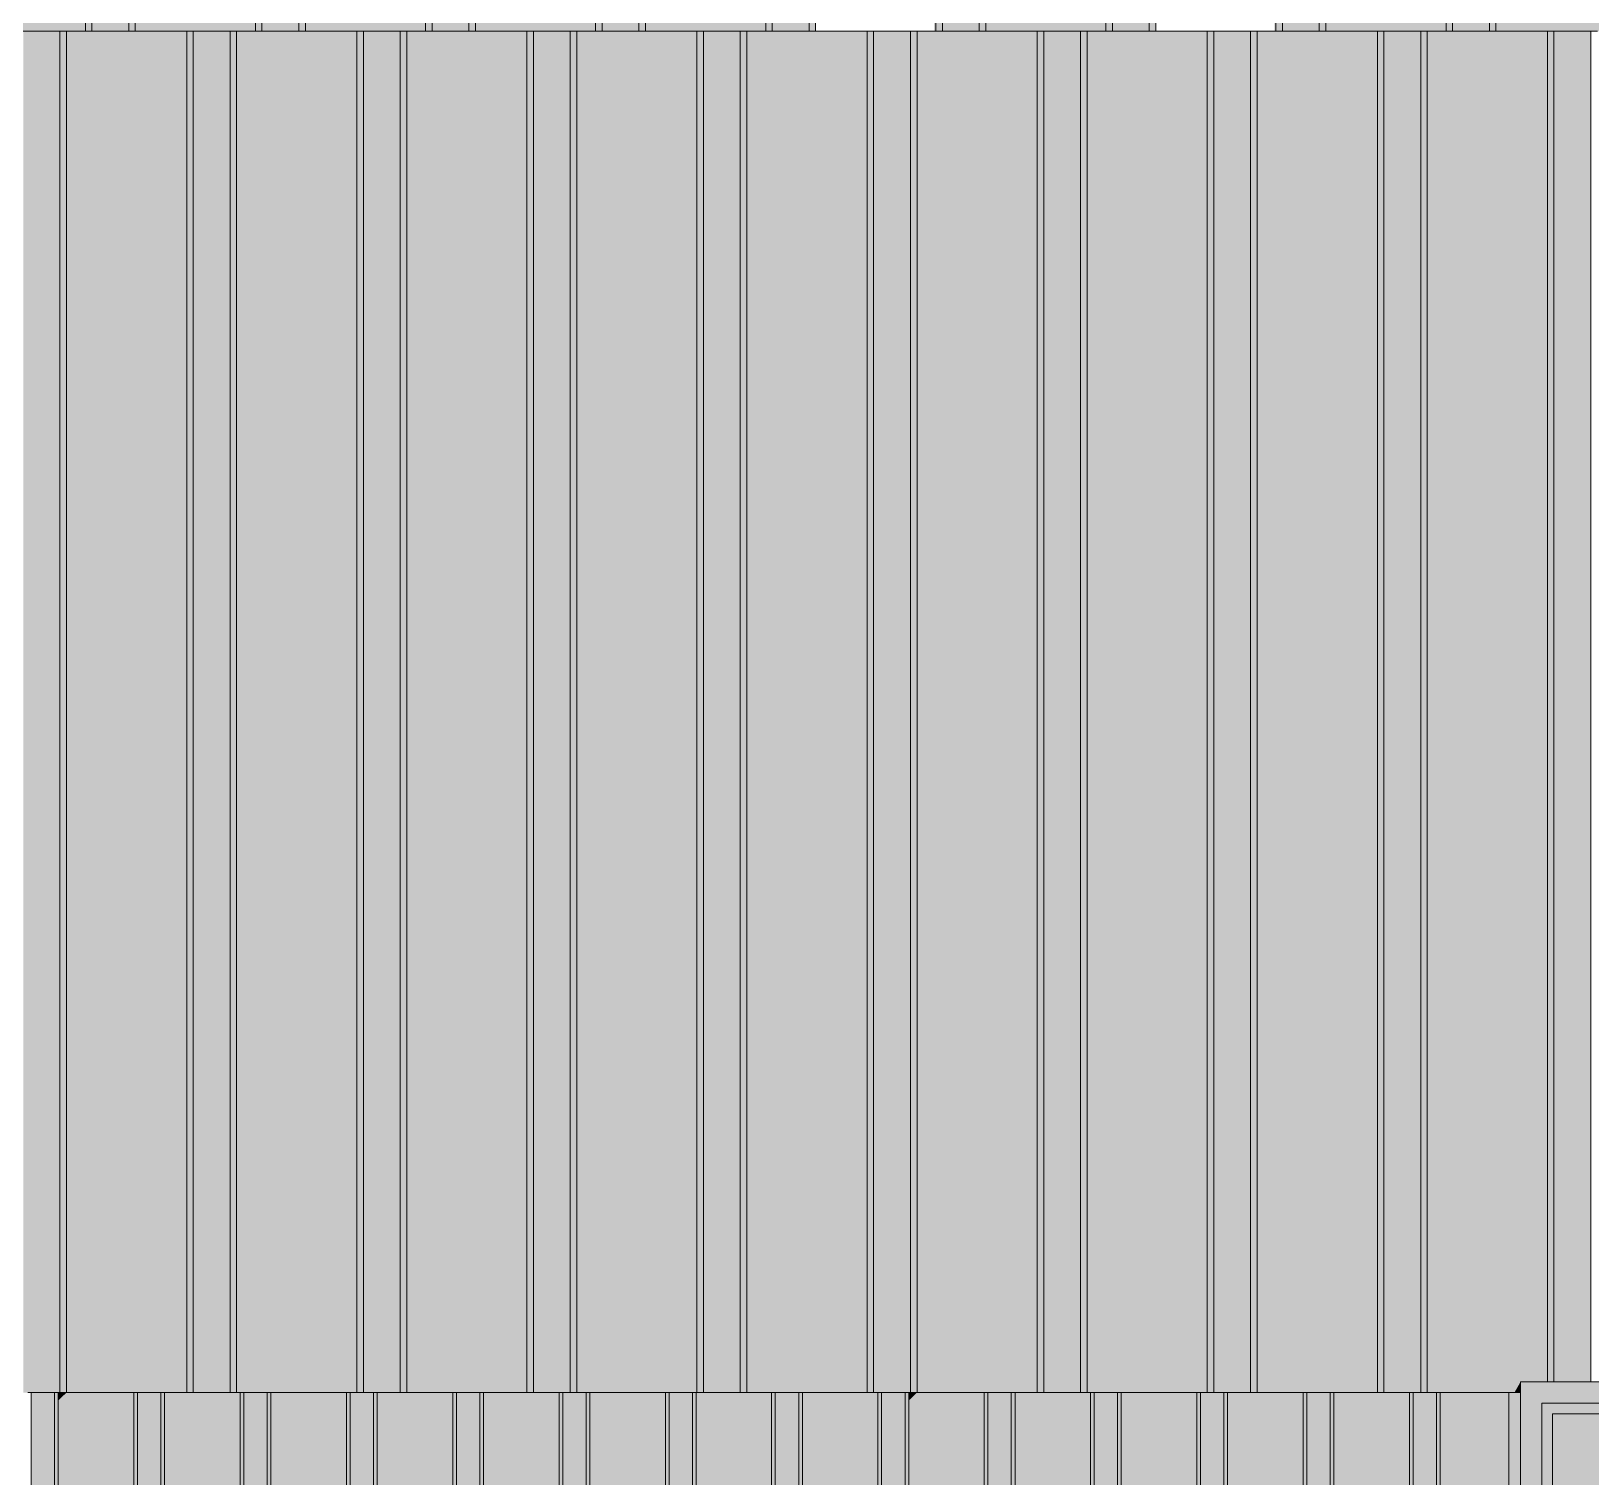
# Model space of a CAD drawing. Header units: millimetres. Extents: x 365175 to 2667127, y -330297 to -162108.
# Drawn here: x 2046312 to 2049979, y -322292 to -318894 of the extents above; entities that cross this region are included whole.
import ezdxf

# ---------------------------------------------------------------- set-up
doc = ezdxf.new("R2010")
doc.units = ezdxf.units.MM
doc.header["$MEASUREMENT"] = 0
doc.layers.add('Fenêtres ARCHICAD', color=7, linetype='Continuous')

# ---------------------------------------------------------------- blocks, each defined once
blk = doc.blocks.new('Élément de coupe_776_2', base_point=(2255931.7, -327094.4))
at = {"linetype": 'Continuous', "lineweight": 0, "true_color": 0x000000}
blk.add_hatch(color=18, dxfattribs=at).paths.add_polyline_path([(2049786.4, -322094.4), (2049786.4, -327094.4), (2049814.1, -327094.4), (2049814.1, -322094.4)])
blk.add_hatch(color=18, dxfattribs=at).paths.add_polyline_path([(2049786.4, -322094.4), (2049786.4, -327094.4), (2049814.1, -327094.4), (2049814.1, -322094.4)])
blk = doc.blocks.new('Élément de coupe_794_2', base_point=(2255931.7, -327094.4))
at = {"layer": 'Fenêtres ARCHICAD', "linetype": 'Continuous', "lineweight": 0, "true_color": 0x000000}
for points in [[(2049814.1, -327094.4), (2049839.1, -327094.4), (2049864.1, -327069.4), (2049864.1, -322119.4), (2049814.1, -322069.4)], [(2049814.1, -322069.4), (2049864.1, -322119.4), (2051414.1, -322119.4), (2051464.1, -322069.4)], [(2049864.1, -322119.4), (2049864.1, -322144.4), (2049889.1, -322144.4), (2051389.1, -322144.4), (2051414.1, -322144.4), (2051414.1, -322119.4)], [(2049864.1, -322119.4), (2049864.1, -322144.4), (2049889.1, -322144.4), (2051389.1, -322144.4), (2051414.1, -322144.4), (2051414.1, -322119.4)], [(2049864.1, -322144.4), (2049864.1, -327044.4), (2049889.1, -327044.4), (2049889.1, -322144.4)], [(2049864.1, -322144.4), (2049864.1, -322705.3), (2049889.1, -322705.3), (2049889.1, -322144.4)], [(2049889.1, -322144.4), (2049889.1, -327044.4), (2051389.1, -327044.4), (2051389.1, -322144.4)], [(2051389.1, -322144.4), (2049889.1, -322144.4), (2049889.1, -322723.6), (2051067.5, -322723.6), (2051067.5, -327044.4), (2051389.1, -327044.4)]]:
    blk.add_hatch(color=18, dxfattribs=at).paths.add_polyline_path(points)
at = {"layer": 'Fenêtres ARCHICAD', "color": 7, "linetype": 'Continuous', "lineweight": 5}
for p, q in [((2049814.1, -322069.4), (2049814.1, -327094.4)), ((2051464.1, -322069.4), (2049814.1, -322069.4)), ((2049864.1, -327069.4), (2049864.1, -322119.4)), ((2049864.1, -322119.4), (2051414.1, -322119.4)), ((2049889.1, -327044.4), (2049889.1, -322144.4)), ((2049889.1, -322144.4), (2051389.1, -322144.4))]:
    blk.add_line(p, q, dxfattribs=at)
blk = doc.blocks.new('Élément de coupe_803_2', base_point=(2255931.7, -327094.4))
at = {"linetype": 'Continuous', "lineweight": 0, "true_color": 0x000000}
for points in [[(2046366.6, -327094.4), (2046366.6, -322094.4), (2046311.6, -322094.4), (2046311.6, -327094.4)], [(2046366.6, -322094.4), (2046366.6, -327094.4), (2046375.3, -327094.4), (2046375.3, -322094.4)], [(2046374.3, -322094.4), (2046374.5, -322102.8), (2046375.3, -322113.4), (2046375.3, -322094.4)], [(2046553, -327094.4), (2046553, -322094.4), (2046375.3, -322094.4), (2046375.3, -327094.4)], [(2046375.3, -322094.4), (2046375.3, -322113.4), (2046394.8, -322094.4)], [(2046393.6, -327094.4), (2046553, -327094.4), (2046553, -322094.4), (2046393.6, -322387.3)], [(2046553, -322094.4), (2046553, -327094.4), (2046561.6, -327094.4), (2046561.6, -322094.4)], [(2046553, -322094.4), (2046553, -327094.4), (2046561.6, -327094.4), (2046561.6, -322094.4)], [(2046616.6, -327094.4), (2046616.6, -322094.4), (2046561.6, -322094.4), (2046561.6, -327094.4)], [(2046616.6, -322094.4), (2046616.6, -327094.4), (2046625.3, -327094.4), (2046625.3, -322094.4)], [(2046803, -327094.4), (2046803, -322094.4), (2046625.3, -322094.4), (2046625.3, -327094.4)], [(2046643.6, -322387.3), (2046643.6, -327094.4), (2046803, -327094.4), (2046803, -322094.4)], [(2046794.8, -322094.4), (2046673.2, -322094.4), (2046673.2, -322128.5), (2046759.7, -322128.5)], [(2046803, -322094.4), (2046803, -327094.4), (2046811.6, -327094.4), (2046811.6, -322094.4)], [(2046803, -322094.4), (2046803, -327094.4), (2046811.6, -327094.4), (2046811.6, -322094.4)], [(2046866.6, -327094.4), (2046866.6, -322094.4), (2046811.6, -322094.4), (2046811.6, -327094.4)], [(2046866.6, -322094.4), (2046866.6, -327094.4), (2046875.3, -327094.4), (2046875.3, -322094.4)], [(2047053, -327094.4), (2047053, -322094.4), (2046875.3, -322094.4), (2046875.3, -327094.4)], [(2046893.6, -327094.4), (2047053, -327094.4), (2047053, -322094.4), (2046893.6, -322387.3)], [(2047053, -322094.4), (2047053, -327094.4), (2047061.6, -327094.4), (2047061.6, -322094.4)], [(2047053, -322094.4), (2047053, -327094.4), (2047061.6, -327094.4), (2047061.6, -322094.4)], [(2047116.6, -327094.4), (2047116.6, -322094.4), (2047061.6, -322094.4), (2047061.6, -327094.4)], [(2047116.6, -322094.4), (2047116.6, -327094.4), (2047125.3, -327094.4), (2047125.3, -322094.4)], [(2047125.3, -322094.4), (2047124.3, -322094.4), (2047125.3, -322128.5)], [(2047303, -327094.4), (2047303, -322094.4), (2047125.3, -322094.4), (2047125.3, -327094.4)], [(2047125.3, -322094.4), (2047125.3, -322128.5), (2047159.7, -322128.5), (2047194.8, -322094.4)], [(2047143.6, -322387.3), (2047143.6, -327094.4), (2047303, -327094.4), (2047303, -322094.4)], [(2047303, -322094.4), (2047303, -327094.4), (2047311.6, -327094.4), (2047311.6, -322094.4)], [(2047303, -322094.4), (2047303, -327094.4), (2047311.6, -327094.4), (2047311.6, -322094.4)], [(2047366.6, -327094.4), (2047366.6, -322094.4), (2047311.6, -322094.4), (2047311.6, -327094.4)], [(2047366.6, -322094.4), (2047366.6, -327094.4), (2047375.3, -327094.4), (2047375.3, -322094.4)], [(2047553, -327094.4), (2047553, -322094.4), (2047375.3, -322094.4), (2047375.3, -327094.4)], [(2047393.6, -322387.3), (2047393.6, -327094.4), (2047553, -327094.4), (2047553, -322094.4), (2047473.2, -322094.4), (2047473.2, -322128.5), (2047534.4, -322128.5)], [(2047553, -322094.4), (2047553, -327094.4), (2047561.6, -327094.4), (2047561.6, -322094.4)], [(2047553, -322094.4), (2047553, -327094.4), (2047561.6, -327094.4), (2047561.6, -322094.4)], [(2047616.6, -327094.4), (2047616.6, -322094.4), (2047561.6, -322094.4), (2047561.6, -327094.4)], [(2047616.6, -322094.4), (2047616.6, -327094.4), (2047625.3, -327094.4), (2047625.3, -322094.4)], [(2047803, -327094.4), (2047803, -322094.4), (2047625.3, -322094.4), (2047625.3, -327094.4)], [(2047643.6, -327094.4), (2047803, -327094.4), (2047803, -322094.4), (2047643.6, -322387.3)], [(2047803, -322094.4), (2047803, -327094.4), (2047811.6, -327094.4), (2047811.6, -322094.4)], [(2047803, -322094.4), (2047803, -327094.4), (2047811.6, -327094.4), (2047811.6, -322094.4)], [(2047866.6, -327094.4), (2047866.6, -322094.4), (2047811.6, -322094.4), (2047811.6, -327094.4)], [(2047866.6, -322094.4), (2047866.6, -327094.4), (2047875.3, -327094.4), (2047875.3, -322094.4)], [(2047875.2, -322125.2), (2047875.3, -322128.5), (2047875.3, -322094.4), (2047875.2, -322094.4)], [(2048053, -327094.4), (2048053, -322094.4), (2047875.3, -322094.4), (2047875.3, -327094.4)], [(2047875.3, -322094.4), (2047875.3, -322128.5), (2047959.7, -322128.5), (2047994.8, -322094.4)], [(2047893.6, -322387.3), (2047893.6, -327094.4), (2048053, -327094.4), (2048053, -322094.4)], [(2048053, -322094.4), (2048053, -327094.4), (2048061.6, -327094.4), (2048061.6, -322094.4)], [(2048053, -322094.4), (2048053, -327094.4), (2048061.6, -327094.4), (2048061.6, -322094.4)], [(2048116.6, -327094.4), (2048116.6, -322094.4), (2048061.6, -322094.4), (2048061.6, -327094.4)], [(2048116.6, -322094.4), (2048116.6, -327094.4), (2048125.3, -327094.4), (2048125.3, -322094.4)], [(2048303, -327094.4), (2048303, -322094.4), (2048125.3, -322094.4), (2048125.3, -327094.4)], [(2048143.6, -322387.3), (2048143.6, -327094.4), (2048303, -327094.4), (2048303, -322094.4), (2048273.2, -322094.4), (2048273.2, -322128.5), (2048284.4, -322128.5)], [(2048303, -322094.4), (2048303, -327094.4), (2048311.6, -327094.4), (2048311.6, -322094.4)], [(2048303, -322094.4), (2048303, -327094.4), (2048311.6, -327094.4), (2048311.6, -322094.4)], [(2048366.6, -327094.4), (2048366.6, -322094.4), (2048311.6, -322094.4), (2048311.6, -327094.4)], [(2048366.6, -322094.4), (2048366.6, -327094.4), (2048375.3, -327094.4), (2048375.3, -322094.4)], [(2048374.3, -322094.4), (2048374.5, -322102.8), (2048375.3, -322113.4), (2048375.3, -322094.4)], [(2048553, -327094.4), (2048553, -322094.4), (2048375.3, -322094.4), (2048375.3, -327094.4)], [(2048375.3, -322094.4), (2048375.3, -322113.4), (2048394.8, -322094.4)], [(2048393.6, -327094.4), (2048553, -327094.4), (2048553, -322094.4), (2048393.6, -322387.3)], [(2048553, -322094.4), (2048553, -327094.4), (2048561.6, -327094.4), (2048561.6, -322094.4)], [(2048553, -322094.4), (2048553, -327094.4), (2048561.6, -327094.4), (2048561.6, -322094.4)], [(2048616.6, -327094.4), (2048616.6, -322094.4), (2048561.6, -322094.4), (2048561.6, -327094.4)], [(2048616.6, -322094.4), (2048616.6, -327094.4), (2048625.3, -327094.4), (2048625.3, -322094.4)], [(2048803, -327094.4), (2048803, -322094.4), (2048625.3, -322094.4), (2048625.3, -327094.4)], [(2048643.6, -322387.3), (2048643.6, -327094.4), (2048803, -327094.4), (2048803, -322094.4)], [(2048794.8, -322094.4), (2048673.2, -322094.4), (2048673.2, -322128.5), (2048759.7, -322128.5)], [(2048803, -322094.4), (2048803, -327094.4), (2048811.6, -327094.4), (2048811.6, -322094.4)], [(2048803, -322094.4), (2048803, -327094.4), (2048811.6, -327094.4), (2048811.6, -322094.4)], [(2048866.6, -327094.4), (2048866.6, -322094.4), (2048811.6, -322094.4), (2048811.6, -327094.4)], [(2048866.6, -322094.4), (2048866.6, -327094.4), (2048875.3, -327094.4), (2048875.3, -322094.4)], [(2049053, -327094.4), (2049053, -322094.4), (2048875.3, -322094.4), (2048875.3, -327094.4)], [(2048893.6, -327094.4), (2049053, -327094.4), (2049053, -322094.4), (2048893.6, -322387.3)], [(2049053, -322094.4), (2049053, -327094.4), (2049061.6, -327094.4), (2049061.6, -322094.4)], [(2049053, -322094.4), (2049053, -327094.4), (2049061.6, -327094.4), (2049061.6, -322094.4)], [(2049116.6, -327094.4), (2049116.6, -322094.4), (2049061.6, -322094.4), (2049061.6, -327094.4)], [(2049116.6, -322094.4), (2049116.6, -327094.4), (2049125.3, -327094.4), (2049125.3, -322094.4)], [(2049125.3, -322094.4), (2049124.3, -322094.4), (2049125.3, -322128.5)], [(2049303, -327094.4), (2049303, -322094.4), (2049125.3, -322094.4), (2049125.3, -327094.4)], [(2049125.3, -322094.4), (2049125.3, -322128.5), (2049159.7, -322128.5), (2049194.8, -322094.4)], [(2049143.6, -322387.3), (2049143.6, -327094.4), (2049303, -327094.4), (2049303, -322094.4)], [(2049303, -322094.4), (2049303, -327094.4), (2049311.6, -327094.4), (2049311.6, -322094.4)], [(2049303, -322094.4), (2049303, -327094.4), (2049311.6, -327094.4), (2049311.6, -322094.4)], [(2049366.6, -327094.4), (2049366.6, -322094.4), (2049311.6, -322094.4), (2049311.6, -327094.4)], [(2049366.6, -322094.4), (2049366.6, -327094.4), (2049375.3, -327094.4), (2049375.3, -322094.4)], [(2049553, -327094.4), (2049553, -322094.4), (2049375.3, -322094.4), (2049375.3, -327094.4)], [(2049393.6, -322387.3), (2049393.6, -327094.4), (2049553, -327094.4), (2049553, -322094.4), (2049473.2, -322094.4), (2049473.2, -322128.5), (2049534.4, -322128.5)], [(2049553, -322094.4), (2049553, -327094.4), (2049561.6, -327094.4), (2049561.6, -322094.4)], [(2049553, -322094.4), (2049553, -327094.4), (2049561.6, -327094.4), (2049561.6, -322094.4)], [(2049616.6, -327094.4), (2049616.6, -322094.4), (2049561.6, -322094.4), (2049561.6, -327094.4)], [(2049616.6, -322094.4), (2049616.6, -327094.4), (2049625.3, -327094.4), (2049625.3, -322094.4)], [(2049786.4, -327094.4), (2049786.4, -322094.4), (2049625.3, -322094.4), (2049625.3, -327094.4)], [(2049786.4, -322117.6), (2049716.1, -322240.3), (2049716.1, -327094.4), (2049786.4, -327094.4)]]:
    blk.add_hatch(color=18, dxfattribs=at).paths.add_polyline_path(points)
at = {"color": 7, "linetype": 'Continuous', "lineweight": 5}
for p, q in [((2046304, -322094.4), (2046311.6, -322094.4)), ((2046311.6, -327094.4), (2046311.6, -322094.4)), ((2046311.6, -322094.4), (2046366.6, -322094.4)), ((2046366.6, -327094.4), (2046366.6, -322094.4)), ((2046366.6, -322094.4), (2046374.3, -322094.4)), ((2046375.3, -327094.4), (2046375.3, -322094.4)), ((2046394.8, -322094.4), (2046553, -322094.4)), ((2046553, -327094.4), (2046553, -322094.4)), ((2046553, -322094.4), (2046561.6, -322094.4)), ((2046561.6, -327094.4), (2046561.6, -322094.4)), ((2046561.6, -322094.4), (2046616.6, -322094.4)), ((2046616.6, -327094.4), (2046616.6, -322094.4)), ((2046616.6, -322094.4), (2046625.3, -322094.4)), ((2046625.3, -327094.4), (2046625.3, -322094.4)), ((2046625.3, -322094.4), (2046677.4, -322094.4)), ((2046794.8, -322094.4), (2046803, -322094.4)), ((2046803, -327094.4), (2046803, -322094.4)), ((2046803, -322094.4), (2046811.6, -322094.4)), ((2046811.6, -327094.4), (2046811.6, -322094.4)), ((2046811.6, -322094.4), (2046866.6, -322094.4)), ((2046866.6, -327094.4), (2046866.6, -322094.4)), ((2046866.6, -322094.4), (2046875.3, -322094.4)), ((2046875.3, -327094.4), (2046875.3, -322094.4)), ((2046875.3, -322094.4), (2047053, -322094.4)), ((2047053, -327094.4), (2047053, -322094.4)), ((2047053, -322094.4), (2047061.6, -322094.4)), ((2047061.6, -327094.4), (2047061.6, -322094.4)), ((2047061.6, -322094.4), (2047116.6, -322094.4)), ((2047116.6, -327094.4), (2047116.6, -322094.4)), ((2047116.6, -322094.4), (2047124.3, -322094.4)), ((2047125.3, -327094.4), (2047125.3, -322094.4)), ((2047194.8, -322094.4), (2047303, -322094.4)), ((2047303, -327094.4), (2047303, -322094.4)), ((2047303, -322094.4), (2047311.6, -322094.4)), ((2047311.6, -327094.4), (2047311.6, -322094.4)), ((2047311.6, -322094.4), (2047366.6, -322094.4)), ((2047366.6, -327094.4), (2047366.6, -322094.4)), ((2047366.6, -322094.4), (2047375.3, -322094.4)), ((2047375.3, -327094.4), (2047375.3, -322094.4)), ((2047375.3, -322094.4), (2047477.4, -322094.4)), ((2047553, -327094.4), (2047553, -322094.4)), ((2047554, -322094.4), (2047561.6, -322094.4)), ((2047561.6, -327094.4), (2047561.6, -322094.4)), ((2047561.6, -322094.4), (2047616.6, -322094.4)), ((2047616.6, -327094.4), (2047616.6, -322094.4)), ((2047616.6, -322094.4), (2047625.3, -322094.4)), ((2047625.3, -327094.4), (2047625.3, -322094.4)), ((2047625.3, -322094.4), (2047803, -322094.4)), ((2047803, -327094.4), (2047803, -322094.4)), ((2047803, -322094.4), (2047811.6, -322094.4)), ((2047811.6, -327094.4), (2047811.6, -322094.4)), ((2047811.6, -322094.4), (2047866.6, -322094.4)), ((2047866.6, -327094.4), (2047866.6, -322094.4)), ((2047866.6, -322094.4), (2047875.3, -322094.4)), ((2047875.3, -327094.4), (2047875.3, -322094.4)), ((2047875.3, -322094.4), (2047877.4, -322094.4)), ((2047994.8, -322094.4), (2048053, -322094.4)), ((2048053, -327094.4), (2048053, -322094.4)), ((2048053, -322094.4), (2048061.6, -322094.4)), ((2048061.6, -327094.4), (2048061.6, -322094.4)), ((2048061.6, -322094.4), (2048116.6, -322094.4)), ((2048116.6, -327094.4), (2048116.6, -322094.4)), ((2048116.6, -322094.4), (2048125.3, -322094.4)), ((2048125.3, -327094.4), (2048125.3, -322094.4)), ((2048125.3, -322094.4), (2048277.4, -322094.4)), ((2048303, -327094.4), (2048303, -322094.4)), ((2048304, -322094.4), (2048311.6, -322094.4)), ((2048311.6, -327094.4), (2048311.6, -322094.4)), ((2048311.6, -322094.4), (2048366.6, -322094.4)), ((2048366.6, -327094.4), (2048366.6, -322094.4)), ((2048366.6, -322094.4), (2048374.3, -322094.4)), ((2048375.3, -327094.4), (2048375.3, -322094.4)), ((2048394.8, -322094.4), (2048553, -322094.4)), ((2048553, -327094.4), (2048553, -322094.4)), ((2048553, -322094.4), (2048561.6, -322094.4)), ((2048561.6, -327094.4), (2048561.6, -322094.4)), ((2048561.6, -322094.4), (2048616.6, -322094.4)), ((2048616.6, -327094.4), (2048616.6, -322094.4)), ((2048616.6, -322094.4), (2048625.3, -322094.4)), ((2048625.3, -327094.4), (2048625.3, -322094.4)), ((2048625.3, -322094.4), (2048677.4, -322094.4)), ((2048794.8, -322094.4), (2048803, -322094.4)), ((2048803, -327094.4), (2048803, -322094.4)), ((2048803, -322094.4), (2048811.6, -322094.4)), ((2048811.6, -327094.4), (2048811.6, -322094.4)), ((2048811.6, -322094.4), (2048866.6, -322094.4)), ((2048866.6, -327094.4), (2048866.6, -322094.4)), ((2048866.6, -322094.4), (2048875.3, -322094.4)), ((2048875.3, -327094.4), (2048875.3, -322094.4)), ((2048875.3, -322094.4), (2049053, -322094.4)), ((2049053, -327094.4), (2049053, -322094.4)), ((2049053, -322094.4), (2049061.6, -322094.4)), ((2049061.6, -327094.4), (2049061.6, -322094.4)), ((2049061.6, -322094.4), (2049116.6, -322094.4)), ((2049116.6, -327094.4), (2049116.6, -322094.4)), ((2049116.6, -322094.4), (2049124.3, -322094.4)), ((2049125.3, -327094.4), (2049125.3, -322094.4)), ((2049194.8, -322094.4), (2049303, -322094.4)), ((2049303, -327094.4), (2049303, -322094.4)), ((2049303, -322094.4), (2049311.6, -322094.4)), ((2049311.6, -327094.4), (2049311.6, -322094.4)), ((2049311.6, -322094.4), (2049366.6, -322094.4)), ((2049366.6, -327094.4), (2049366.6, -322094.4)), ((2049366.6, -322094.4), (2049375.3, -322094.4)), ((2049375.3, -327094.4), (2049375.3, -322094.4)), ((2049375.3, -322094.4), (2049477.4, -322094.4)), ((2049553, -327094.4), (2049553, -322094.4)), ((2049554, -322094.4), (2049561.6, -322094.4)), ((2049561.6, -327094.4), (2049561.6, -322094.4)), ((2049561.6, -322094.4), (2049616.6, -322094.4)), ((2049616.6, -327094.4), (2049616.6, -322094.4)), ((2049616.6, -322094.4), (2049625.3, -322094.4)), ((2049625.3, -327094.4), (2049625.3, -322094.4)), ((2049625.3, -322094.4), (2049786.4, -322094.4)), ((2049786.4, -322094.4), (2049786.4, -327094.4))]:
    blk.add_line(p, q, dxfattribs=at)
blk = doc.blocks.new('Élément de coupe_834_2', base_point=(2255931.7, -327094.4))
at = {"linetype": 'Continuous', "lineweight": 0, "true_color": 0x000000}
for points in [[(2046292.8, -318894.4), (2046292.8, -322094.4), (2046379.3, -322094.4), (2046379.3, -318894.4)], [(2046379.3, -318894.4), (2046379.3, -322094.4), (2046394.8, -322094.4), (2046394.8, -318894.4)], [(2046394.8, -318894.4), (2046394.8, -322094.4), (2046677.4, -322094.4), (2046677.4, -318894.4)], [(2046677.4, -318894.4), (2046673.2, -318928.5), (2046673.2, -322094.4), (2046677.4, -322094.4)], [(2046677.4, -318894.4), (2046677.4, -322094.4), (2046692.8, -322094.4), (2046692.8, -318894.4)], [(2046677.4, -318894.4), (2046677.4, -322094.4), (2046692.8, -322094.4), (2046692.8, -318894.4)], [(2046692.8, -318894.4), (2046692.8, -322094.4), (2046779.3, -322094.4), (2046779.3, -318894.4)], [(2046779.3, -318894.4), (2046779.3, -322094.4), (2046794.8, -322094.4), (2046794.8, -318894.4)], [(2046794.8, -318894.4), (2046794.8, -322094.4), (2047077.4, -322094.4), (2047077.4, -318894.4)], [(2047077.4, -318894.4), (2047073.2, -318928.5), (2047073.2, -322094.4), (2047077.4, -322094.4)], [(2047077.4, -318894.4), (2047077.4, -322094.4), (2047092.8, -322094.4), (2047092.8, -318894.4)], [(2047077.4, -318894.4), (2047077.4, -322094.4), (2047092.8, -322094.4), (2047092.8, -318894.4)], [(2047092.8, -318894.4), (2047092.8, -322094.4), (2047179.3, -322094.4), (2047179.3, -318894.4)], [(2047179.3, -318894.4), (2047179.3, -322094.4), (2047194.8, -322094.4), (2047194.8, -318894.4)], [(2047477.4, -318894.4), (2047194.8, -318894.4), (2047194.8, -322094.4), (2047477.4, -322094.4)], [(2047477.4, -318894.4), (2047473.2, -318928.5), (2047473.2, -322094.4), (2047477.4, -322094.4)], [(2047477.4, -318894.4), (2047477.4, -322094.4), (2047492.8, -322094.4), (2047492.8, -318894.4)], [(2047477.4, -318894.4), (2047477.4, -322094.4), (2047492.8, -322094.4), (2047492.8, -318894.4)], [(2047492.8, -318894.4), (2047492.8, -322094.4), (2047579.3, -322094.4), (2047579.3, -318894.4)], [(2047579.3, -318894.4), (2047579.3, -322094.4), (2047594.8, -322094.4), (2047594.8, -318894.4)], [(2047594.8, -318894.4), (2047594.8, -322094.4), (2047877.4, -322094.4), (2047877.4, -318894.4)], [(2047877.4, -318894.4), (2047873.2, -318928.5), (2047873.2, -322094.4), (2047877.4, -322094.4)], [(2047877.4, -318894.4), (2047877.4, -322094.4), (2047892.8, -322094.4), (2047892.8, -318894.4)], [(2047877.4, -318894.4), (2047877.4, -322094.4), (2047892.8, -322094.4), (2047892.8, -318894.4)], [(2047892.8, -318894.4), (2047892.8, -322094.4), (2047979.3, -322094.4), (2047979.3, -318894.4)], [(2047979.3, -318894.4), (2047979.3, -322094.4), (2047994.8, -322094.4), (2047994.8, -318894.4)], [(2047994.8, -318894.4), (2047994.8, -322094.4), (2048277.4, -322094.4), (2048277.4, -318894.4)], [(2048277.4, -318894.4), (2048273.2, -318928.5), (2048273.2, -322094.4), (2048277.4, -322094.4)], [(2048277.4, -318894.4), (2048277.4, -322094.4), (2048292.8, -322094.4), (2048292.8, -318894.4)], [(2048277.4, -318894.4), (2048277.4, -322094.4), (2048292.8, -322094.4), (2048292.8, -318894.4)], [(2048292.8, -318894.4), (2048292.8, -322094.4), (2048379.3, -322094.4), (2048379.3, -318894.4)], [(2048379.3, -318894.4), (2048379.3, -322094.4), (2048394.8, -322094.4), (2048394.8, -318894.4)], [(2048394.8, -318894.4), (2048394.8, -322094.4), (2048677.4, -322094.4), (2048677.4, -318894.4)], [(2048677.4, -318894.4), (2048673.2, -318928.5), (2048673.2, -322094.4), (2048677.4, -322094.4)], [(2048677.4, -318894.4), (2048677.4, -322094.4), (2048692.8, -322094.4), (2048692.8, -318894.4)], [(2048677.4, -318894.4), (2048677.4, -322094.4), (2048692.8, -322094.4), (2048692.8, -318894.4)], [(2048692.8, -318894.4), (2048692.8, -322094.4), (2048779.3, -322094.4), (2048779.3, -318894.4)], [(2048779.3, -318894.4), (2048779.3, -322094.4), (2048794.8, -322094.4), (2048794.8, -318894.4)], [(2048794.8, -318894.4), (2048794.8, -322094.4), (2049077.4, -322094.4), (2049077.4, -318894.4)], [(2049077.4, -318894.4), (2049073.2, -318928.5), (2049073.2, -322094.4), (2049077.4, -322094.4)], [(2049077.4, -318894.4), (2049077.4, -322094.4), (2049092.8, -322094.4), (2049092.8, -318894.4)], [(2049077.4, -318894.4), (2049077.4, -322094.4), (2049092.8, -322094.4), (2049092.8, -318894.4)], [(2049092.8, -318894.4), (2049092.8, -322094.4), (2049179.3, -322094.4), (2049179.3, -318894.4)], [(2049179.3, -318894.4), (2049179.3, -322094.4), (2049194.8, -322094.4), (2049194.8, -318894.4)], [(2049194.8, -318894.4), (2049194.8, -322094.4), (2049477.4, -322094.4), (2049477.4, -318894.4)], [(2049477.4, -318894.4), (2049473.2, -318928.5), (2049473.2, -322094.4), (2049477.4, -322094.4)], [(2049477.4, -318894.4), (2049477.4, -322094.4), (2049492.8, -322094.4), (2049492.8, -318894.4)], [(2049477.4, -318894.4), (2049477.4, -322094.4), (2049492.8, -322094.4), (2049492.8, -318894.4)], [(2049492.8, -318894.4), (2049492.8, -322094.4), (2049579.3, -322094.4), (2049579.3, -318894.4)], [(2049579.3, -318894.4), (2049579.3, -322094.4), (2049594.8, -322094.4), (2049594.8, -318894.4)], [(2049594.8, -318894.4), (2049594.8, -322094.4), (2049814.1, -322094.4), (2049814.1, -322069.4), (2049877.4, -322069.4), (2049877.4, -318894.4)], [(2049873.2, -322069.4), (2049877.4, -322069.4), (2049877.4, -318894.4), (2049873.2, -318928.5)], [(2049877.4, -318894.4), (2049877.4, -322069.4), (2049892.8, -322069.4), (2049892.8, -318894.4)], [(2049877.4, -318894.4), (2049877.4, -322069.4), (2049892.8, -322069.4), (2049892.8, -318894.4)], [(2049892.8, -318894.4), (2049892.8, -322069.4), (2049979.3, -322069.4), (2049979.3, -318894.4)], [(2049799.8, -322094.4), (2049814.1, -322094.4), (2049814.1, -322069.4)]]:
    blk.add_hatch(color=18, dxfattribs=at).paths.add_polyline_path(points)
at = {"color": 7, "linetype": 'Continuous', "lineweight": 5}
for p, q in [((2046292.8, -318894.4), (2046379.3, -318894.4)), ((2046379.3, -322094.4), (2046379.3, -318894.4)), ((2046379.3, -318894.4), (2046394.8, -318894.4)), ((2046394.8, -322094.4), (2046394.8, -318894.4)), ((2046394.8, -318894.4), (2046677.4, -318894.4)), ((2046677.4, -322094.4), (2046677.4, -318894.4)), ((2046677.4, -318894.4), (2046692.8, -318894.4)), ((2046692.8, -322094.4), (2046692.8, -318894.4)), ((2046692.8, -318894.4), (2046779.3, -318894.4)), ((2046779.3, -322094.4), (2046779.3, -318894.4)), ((2046779.3, -318894.4), (2046794.8, -318894.4)), ((2046794.8, -322094.4), (2046794.8, -318894.4)), ((2046794.8, -318894.4), (2047077.4, -318894.4)), ((2047077.4, -322094.4), (2047077.4, -318894.4)), ((2047077.4, -318894.4), (2047092.8, -318894.4)), ((2047092.8, -322094.4), (2047092.8, -318894.4)), ((2047092.8, -318894.4), (2047179.3, -318894.4)), ((2047179.3, -322094.4), (2047179.3, -318894.4)), ((2047179.3, -318894.4), (2047194.8, -318894.4)), ((2047194.8, -322094.4), (2047194.8, -318894.4)), ((2047194.8, -318894.4), (2047477.4, -318894.4)), ((2047477.4, -322094.4), (2047477.4, -318894.4)), ((2047477.4, -318894.4), (2047492.8, -318894.4)), ((2047492.8, -322094.4), (2047492.8, -318894.4)), ((2047492.8, -318894.4), (2047579.3, -318894.4)), ((2047579.3, -322094.4), (2047579.3, -318894.4)), ((2047579.3, -318894.4), (2047594.8, -318894.4)), ((2047594.8, -322094.4), (2047594.8, -318894.4)), ((2047594.8, -318894.4), (2047877.4, -318894.4)), ((2047877.4, -322094.4), (2047877.4, -318894.4)), ((2047877.4, -318894.4), (2047892.8, -318894.4)), ((2047892.8, -322094.4), (2047892.8, -318894.4)), ((2047892.8, -318894.4), (2047979.3, -318894.4)), ((2047979.3, -322094.4), (2047979.3, -318894.4)), ((2047979.3, -318894.4), (2047994.8, -318894.4)), ((2047994.8, -322094.4), (2047994.8, -318894.4)), ((2047994.8, -318894.4), (2048277.4, -318894.4)), ((2048277.4, -322094.4), (2048277.4, -318894.4)), ((2048277.4, -318894.4), (2048292.8, -318894.4)), ((2048292.8, -322094.4), (2048292.8, -318894.4)), ((2048292.8, -318894.4), (2048379.3, -318894.4)), ((2048379.3, -322094.4), (2048379.3, -318894.4)), ((2048379.3, -318894.4), (2048394.8, -318894.4)), ((2048394.8, -322094.4), (2048394.8, -318894.4)), ((2048394.8, -318894.4), (2048677.4, -318894.4)), ((2048677.4, -322094.4), (2048677.4, -318894.4)), ((2048677.4, -318894.4), (2048692.8, -318894.4)), ((2048692.8, -322094.4), (2048692.8, -318894.4)), ((2048692.8, -318894.4), (2048779.3, -318894.4)), ((2048779.3, -322094.4), (2048779.3, -318894.4)), ((2048779.3, -318894.4), (2048794.8, -318894.4)), ((2048794.8, -322094.4), (2048794.8, -318894.4)), ((2048794.8, -318894.4), (2049077.4, -318894.4)), ((2049077.4, -322094.4), (2049077.4, -318894.4)), ((2049077.4, -318894.4), (2049092.8, -318894.4)), ((2049092.8, -322094.4), (2049092.8, -318894.4)), ((2049092.8, -318894.4), (2049179.3, -318894.4)), ((2049179.3, -322094.4), (2049179.3, -318894.4)), ((2049179.3, -318894.4), (2049194.8, -318894.4)), ((2049194.8, -322094.4), (2049194.8, -318894.4)), ((2049194.8, -318894.4), (2049477.4, -318894.4)), ((2049477.4, -322094.4), (2049477.4, -318894.4)), ((2049477.4, -318894.4), (2049492.8, -318894.4)), ((2049492.8, -322094.4), (2049492.8, -318894.4)), ((2049492.8, -318894.4), (2049579.3, -318894.4)), ((2049579.3, -322094.4), (2049579.3, -318894.4)), ((2049579.3, -318894.4), (2049594.8, -318894.4)), ((2049594.8, -322094.4), (2049594.8, -318894.4)), ((2049594.8, -318894.4), (2049877.4, -318894.4)), ((2049877.4, -322069.4), (2049877.4, -318894.4)), ((2049877.4, -318894.4), (2049892.8, -318894.4)), ((2049892.8, -322069.4), (2049892.8, -318894.4)), ((2049892.8, -318894.4), (2049979.3, -318894.4)), ((2049979.3, -322069.4), (2049979.3, -318894.4)), ((2049979.3, -318894.4), (2049994.8, -318894.4)), ((2046379.3, -322094.4), (2046374.3, -322094.4)), ((2046394.8, -322094.4), (2046379.3, -322094.4)), ((2046692.8, -322094.4), (2046677.4, -322094.4)), ((2046779.3, -322094.4), (2046692.8, -322094.4)), ((2046794.8, -322094.4), (2046779.3, -322094.4)), ((2047179.3, -322094.4), (2047124.3, -322094.4)), ((2047194.8, -322094.4), (2047179.3, -322094.4)), ((2047492.8, -322094.4), (2047477.4, -322094.4)), ((2047554, -322094.4), (2047492.8, -322094.4)), ((2047892.8, -322094.4), (2047877.4, -322094.4)), ((2047979.3, -322094.4), (2047892.8, -322094.4)), ((2047994.8, -322094.4), (2047979.3, -322094.4)), ((2048292.8, -322094.4), (2048277.4, -322094.4)), ((2048304, -322094.4), (2048292.8, -322094.4)), ((2048379.3, -322094.4), (2048374.3, -322094.4)), ((2048394.8, -322094.4), (2048379.3, -322094.4)), ((2048692.8, -322094.4), (2048677.4, -322094.4)), ((2048779.3, -322094.4), (2048692.8, -322094.4)), ((2048794.8, -322094.4), (2048779.3, -322094.4)), ((2049179.3, -322094.4), (2049124.3, -322094.4)), ((2049194.8, -322094.4), (2049179.3, -322094.4)), ((2049492.8, -322094.4), (2049477.4, -322094.4)), ((2049554, -322094.4), (2049492.8, -322094.4)), ((2049814.1, -322094.4), (2049786.4, -322094.4))]:
    blk.add_line(p, q, dxfattribs=at)
blk = doc.blocks.new('Élément de coupe_1161_2', base_point=(2255931.7, -327094.4))
at = {"linetype": 'Continuous', "lineweight": 0, "true_color": 0x000000}
for points in [[(2046156.4, -318894.4), (2046277.4, -318894.4), (2046439, -318894.4), (2046439, -308594.4), (2046156.4, -308594.4)], [(2046434.8, -318894.4), (2046439, -318894.4), (2046439, -308594.4), (2046434.8, -308628.5)], [(2046439, -318894.4), (2046454.4, -318894.4), (2046454.4, -308594.4), (2046439, -308594.4)], [(2046439, -318894.4), (2046454.4, -318894.4), (2046454.4, -308594.4), (2046439, -308594.4)], [(2046454.4, -318894.4), (2046540.9, -318894.4), (2046540.9, -308594.4), (2046454.4, -308594.4)], [(2046540.9, -318894.4), (2046556.4, -318894.4), (2046556.4, -308594.4), (2046540.9, -308594.4)], [(2046556.4, -318894.4), (2046677.4, -318894.4), (2046839, -318894.4), (2046839, -308594.4), (2046556.4, -308594.4)], [(2046834.8, -318894.4), (2046839, -318894.4), (2046839, -308594.4), (2046834.8, -308628.5)], [(2046839, -318894.4), (2046854.4, -318894.4), (2046854.4, -308594.4), (2046839, -308594.4)], [(2046839, -318894.4), (2046854.4, -318894.4), (2046854.4, -308594.4), (2046839, -308594.4)], [(2046854.4, -318894.4), (2046940.9, -318894.4), (2046940.9, -308594.4), (2046854.4, -308594.4)], [(2046940.9, -318894.4), (2046956.4, -318894.4), (2046956.4, -308594.4), (2046940.9, -308594.4)], [(2046956.4, -318894.4), (2047077.4, -318894.4), (2047239, -318894.4), (2047239, -308594.4), (2046956.4, -308594.4)], [(2047234.8, -318894.4), (2047239, -318894.4), (2047239, -308594.4), (2047234.8, -308628.5)], [(2047239, -308594.4), (2047239, -318894.4), (2047254.4, -318894.4), (2047254.4, -308594.4)], [(2047239, -308594.4), (2047239, -318894.4), (2047254.4, -318894.4), (2047254.4, -308594.4)], [(2047254.4, -308594.4), (2047254.4, -318894.4), (2047340.9, -318894.4), (2047340.9, -308594.4)], [(2047340.9, -308594.4), (2047340.9, -318894.4), (2047356.4, -318894.4), (2047356.4, -308594.4)], [(2047356.4, -318894.4), (2047639, -318894.4), (2047639, -308594.4), (2047356.4, -308594.4)], [(2047639, -318894.4), (2047654.4, -318894.4), (2047654.4, -308594.4), (2047639, -308594.4)], [(2047639, -318894.4), (2047654.4, -318894.4), (2047654.4, -308594.4), (2047639, -308594.4)], [(2047654.4, -318894.4), (2047740.9, -318894.4), (2047740.9, -308594.4), (2047654.4, -308594.4)], [(2047740.9, -318894.4), (2047756.4, -318894.4), (2047756.4, -308594.4), (2047740.9, -308594.4)], [(2047756.4, -318894.4), (2047877.4, -318894.4), (2048039, -318894.4), (2048039, -308594.4), (2047756.4, -308594.4)], [(2048034.8, -318894.4), (2048039, -318894.4), (2048039, -308594.4), (2048034.8, -308628.5)], [(2048039, -318894.4), (2048054.4, -318894.4), (2048054.4, -308594.4), (2048039, -308594.4)], [(2048039, -318894.4), (2048054.4, -318894.4), (2048054.4, -308594.4), (2048039, -308594.4)], [(2048054.4, -318894.4), (2048140.9, -318894.4), (2048140.9, -308594.4), (2048054.4, -308594.4)], [(2048140.9, -318894.4), (2048156.4, -318894.4), (2048156.4, -308594.4), (2048140.9, -308594.4)], [(2048434.8, -318894.4), (2048439, -318894.4), (2048439, -308594.4), (2048434.8, -308628.5)], [(2048439, -318894.4), (2048454.4, -318894.4), (2048454.4, -308594.4), (2048439, -308594.4)], [(2048439, -318894.4), (2048454.4, -318894.4), (2048454.4, -308594.4), (2048439, -308594.4)], [(2048454.4, -318894.4), (2048540.9, -318894.4), (2048540.9, -308594.4), (2048454.4, -308594.4)], [(2048540.9, -318894.4), (2048556.4, -318894.4), (2048556.4, -308594.4), (2048540.9, -308594.4)], [(2048556.4, -318894.4), (2048677.4, -318894.4), (2048839, -318894.4), (2048839, -308594.4), (2048556.4, -308594.4)], [(2048834.8, -318894.4), (2048839, -318894.4), (2048839, -308594.4), (2048834.8, -308628.5)], [(2048839, -318894.4), (2048854.4, -318894.4), (2048854.4, -308594.4), (2048839, -308594.4)], [(2048839, -318894.4), (2048854.4, -318894.4), (2048854.4, -308594.4), (2048839, -308594.4)], [(2048854.4, -318894.4), (2048940.9, -318894.4), (2048940.9, -308594.4), (2048854.4, -308594.4)], [(2048940.9, -318894.4), (2048956.4, -318894.4), (2048956.4, -308594.4), (2048940.9, -308594.4)], [(2049234.8, -318894.4), (2049239, -318894.4), (2049239, -308594.4), (2049234.8, -308628.5)], [(2049239, -318894.4), (2049254.4, -318894.4), (2049254.4, -308594.4), (2049239, -308594.4)], [(2049239, -318894.4), (2049254.4, -318894.4), (2049254.4, -308594.4), (2049239, -308594.4)], [(2049254.4, -318894.4), (2049340.9, -318894.4), (2049340.9, -308594.4), (2049254.4, -308594.4)], [(2049340.9, -318894.4), (2049356.4, -318894.4), (2049356.4, -308594.4), (2049340.9, -308594.4)], [(2049356.4, -318894.4), (2049477.4, -318894.4), (2049639, -318894.4), (2049639, -308594.4), (2049356.4, -308594.4)], [(2049634.8, -318894.4), (2049639, -318894.4), (2049639, -308594.4), (2049634.8, -308628.5)], [(2049639, -318894.4), (2049654.4, -318894.4), (2049654.4, -308594.4), (2049639, -308594.4)], [(2049639, -318894.4), (2049654.4, -318894.4), (2049654.4, -308594.4), (2049639, -308594.4)], [(2049654.4, -318894.4), (2049740.9, -318894.4), (2049740.9, -308594.4), (2049654.4, -308594.4)], [(2049740.9, -318894.4), (2049756.4, -318894.4), (2049756.4, -308594.4), (2049740.9, -308594.4)], [(2049756.4, -318894.4), (2049877.4, -318894.4), (2050039, -318894.4), (2050039, -308594.4), (2049756.4, -308594.4)]]:
    blk.add_hatch(color=18, dxfattribs=at).paths.add_polyline_path(points)
at = {"color": 7, "linetype": 'Continuous', "lineweight": 5}
for p, q in [((2046439, -318894.4), (2046439, -308594.4)), ((2046454.4, -318894.4), (2046454.4, -308594.4)), ((2046540.9, -318894.4), (2046540.9, -308594.4)), ((2046556.4, -318894.4), (2046556.4, -308594.4)), ((2046839, -318894.4), (2046839, -308594.4)), ((2046854.4, -318894.4), (2046854.4, -308594.4)), ((2046940.9, -318894.4), (2046940.9, -308594.4)), ((2046956.4, -318894.4), (2046956.4, -308594.4)), ((2047239, -318894.4), (2047239, -308594.4)), ((2047254.4, -318894.4), (2047254.4, -308594.4)), ((2047340.9, -318894.4), (2047340.9, -308594.4)), ((2047356.4, -318894.4), (2047356.4, -308594.4)), ((2047639, -318894.4), (2047639, -308594.4)), ((2047654.4, -318894.4), (2047654.4, -308594.4)), ((2047740.9, -318894.4), (2047740.9, -308594.4)), ((2047756.4, -318894.4), (2047756.4, -308594.4)), ((2048039, -318894.4), (2048039, -308594.4)), ((2048054.4, -318894.4), (2048054.4, -308594.4)), ((2048140.9, -318894.4), (2048140.9, -308594.4)), ((2048156.4, -318894.4), (2048156.4, -308594.4)), ((2048439, -318894.4), (2048439, -308594.4)), ((2048454.4, -318894.4), (2048454.4, -308594.4)), ((2048540.9, -318894.4), (2048540.9, -308594.4)), ((2048556.4, -318894.4), (2048556.4, -308594.4)), ((2048839, -318894.4), (2048839, -308594.4)), ((2048854.4, -318894.4), (2048854.4, -308594.4)), ((2048940.9, -318894.4), (2048940.9, -308594.4)), ((2048956.4, -318894.4), (2048956.4, -308594.4)), ((2049239, -318894.4), (2049239, -308594.4)), ((2049254.4, -318894.4), (2049254.4, -308594.4)), ((2049340.9, -318894.4), (2049340.9, -308594.4)), ((2049356.4, -318894.4), (2049356.4, -308594.4)), ((2049639, -318894.4), (2049639, -308594.4)), ((2049654.4, -318894.4), (2049654.4, -308594.4)), ((2049740.9, -318894.4), (2049740.9, -308594.4)), ((2049756.4, -318894.4), (2049756.4, -308594.4))]:
    blk.add_line(p, q, dxfattribs=at)

msp = doc.modelspace()

# ---------------------------------------------------------------- block references
at = {"lineweight": 0}
for name in ['Élément de coupe_1161_2', 'Élément de coupe_834_2', 'Élément de coupe_776_2', 'Élément de coupe_803_2']:
    msp.add_blockref(name, (2255931.67, -327094.361), dxfattribs=at)
at = {"layer": 'Fenêtres ARCHICAD', "lineweight": 0}
msp.add_blockref('Élément de coupe_794_2', (2255931.67, -327094.361), dxfattribs=at)

doc.saveas('drawing.dxf')
